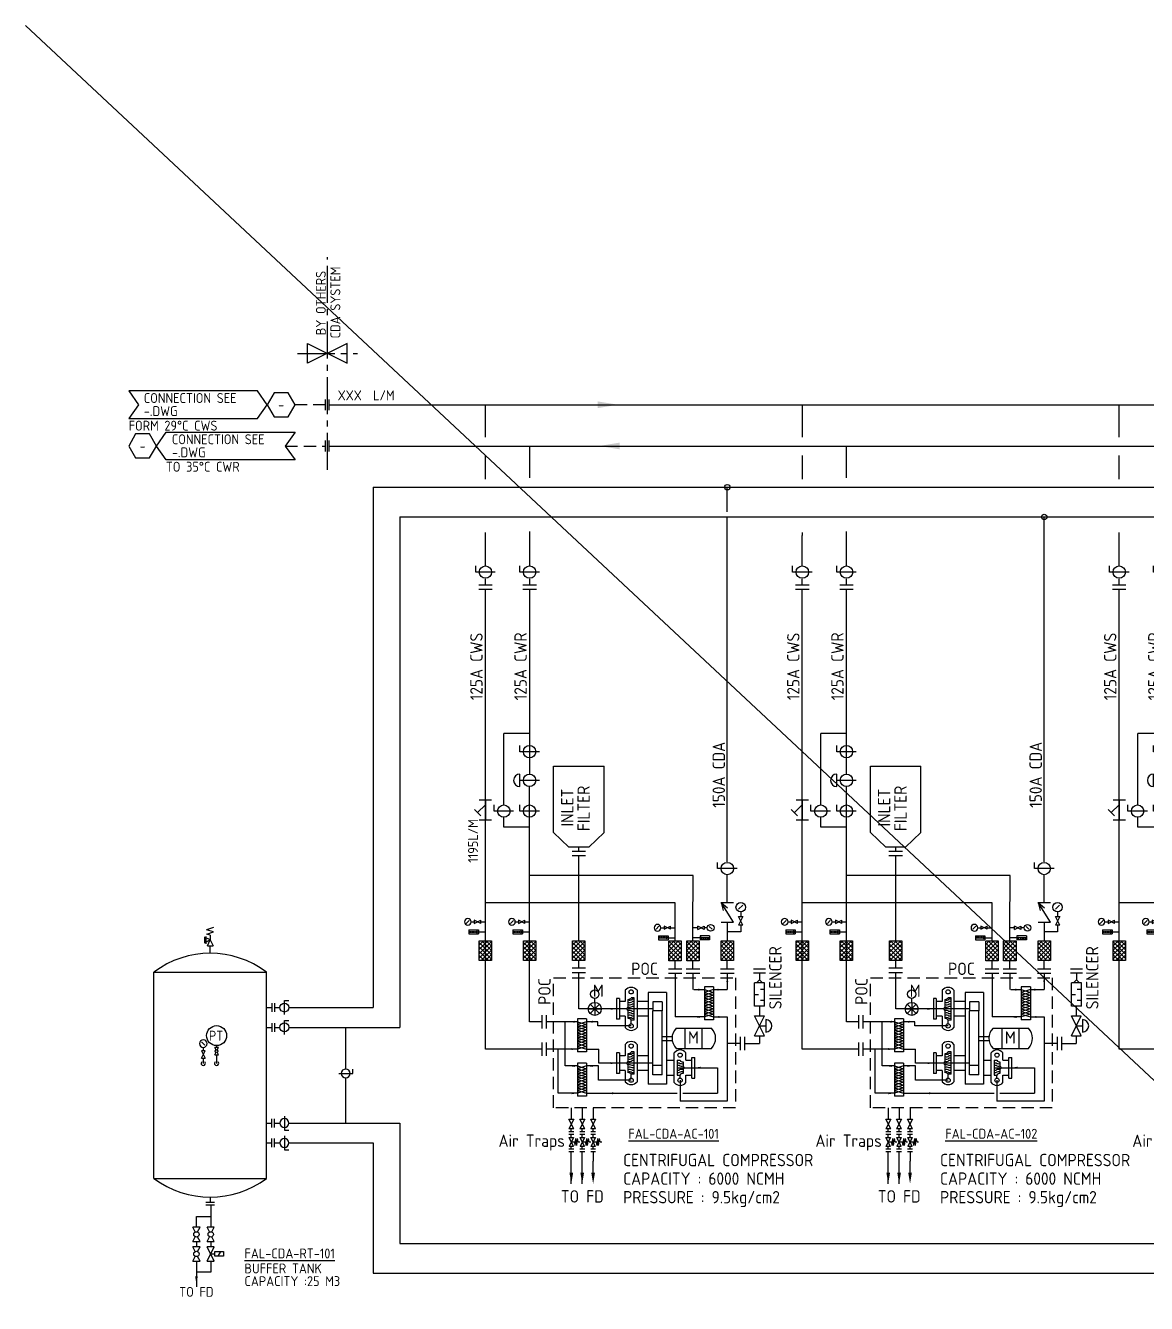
# Model space of a CAD drawing. Header units: millimetres. Extents: x -418 to 883, y -30 to 1351.
# Drawn here: x -42.4 to 184, y 337.2 to 595.3 of the extents above; entities that cross this region are included whole.
import ezdxf
from ezdxf.enums import TextEntityAlignment as Align

# ---------------------------------------------------------------- set-up
doc = ezdxf.new("R2010")
doc.units = ezdxf.units.MM
doc.header["$LTSCALE"] = 10
doc.linetypes.add('CENTER2', pattern=[1.125, 0.75, -0.125, 0.125, -0.125])
doc.linetypes.add('HIDDEN', pattern=[0.375, 0.25, -0.125])
for name, color, linetype in [('DETL-TXT', 4, 'Continuous'), ('g-ttlb', 4, 'Continuous'), ('M-CWTR-VAVE', 2, 'Continuous'), ('m-eqpm-txt', 4, 'Continuous'), ('M6-F01$0$M-CWTR-VAVE', 3, 'Continuous'), ('U-CDA-EQ', 22, 'Continuous'), ('U-CDA-EQ-P2', 9, 'Continuous'), ('U-CDA-EQ-TXT', 4, 'Continuous'), ('U-CDA-PIPE', 203, 'Continuous'), ('U-CDA-TXT', 3, 'Continuous'), ('U-CDA-TXT-01', 3, 'Continuous'), ('U-CDA-V', 2, 'Continuous'), ('U-CH-PIPE', 130, 'Continuous'), ('U-CH-TXT', 3, 'Continuous'), ('U-CH-V', 2, 'Continuous'), ('U-CW-PIPE', 30, 'Continuous'), ('U-CW-TXT', 3, 'Continuous'), ('U-CW-V', 3, 'Continuous'), ('U-PCW-PIPE', 220, 'Continuous'), ('U-PCW-TXT', 4, 'Continuous'), ('U-PCW-VALVE', 2, 'Continuous'), ('utility', 1, 'Continuous')]:
    doc.layers.add(name, color=color, linetype=linetype)
doc.styles.add('AA-TXT', font='isocp.shx', dxfattribs={"bigfont": 'chineset.shx'})

# ---------------------------------------------------------------- blocks, each defined once
blk = doc.blocks.new('A$C5D640173')
at = {"layer": 'U-CDA-V'}
for p, q in [((0, 0), (0, 2.72)), ((0.88, 0), (0.88, 2.72))]:
    blk.add_line(p, q, dxfattribs=at)
blk = doc.blocks.new('A$C05D23F1C')
at = {"layer": 'U-CW-V', "color": 2}
for p, q in [((1.25, 0), (1.25, 3.95)), ((1.25, 3.95), (2.5, 3.95))]:
    blk.add_line(p, q, dxfattribs=at)
blk.add_circle((1.25, 1.98), 1.25, dxfattribs=at)
blk = doc.blocks.new('A$C365B31E3')
at = {"layer": 'U-CH-V'}
h = blk.add_hatch(dxfattribs=at)
h.set_pattern_fill('ANSI37', color=2, scale=5, style=0)
h.set_pattern_definition([(45, (-252.0458, -353.4498), (-0.4419417, 0.4419417), []), (135, (-252.0458, -353.4498), (-0.4419417, -0.4419417), [])])
h.paths.add_polyline_path([(0, 2.5), (4, 2.5), (4, 0), (0, 0)])
at = {"layer": 'U-CH-V', "color": 2}
for p, q in [((0, 2.5), (4, 2.5)), ((0, 0), (0, 2.5)), ((4, 0), (0, 0)), ((4, 2.5), (4, 0))]:
    blk.add_line(p, q, dxfattribs=at)
blk = doc.blocks.new('A$C63832B58')
at = {"layer": 'U-CH-V'}
for p, q in [((-0.63, 2.56), (-0.63, -0.46)), ((-0.63, 2.56), (-0.63, -0.46)), ((-0.63, 2.56), (0.63, 2.56)), ((-0.63, 2.56), (0.63, 2.56)), ((-0.25, 2.15), (0.25, 2.15)), ((-0.25, 2.15), (0.25, 2.15)), ((-0.25, 1.65), (0.25, 1.65)), ((-0.25, 1.65), (0.25, 1.65)), ((-0.25, 1.14), (0.25, 1.14)), ((-0.25, 1.14), (0.25, 1.14)), ((-0.25, 0.64), (0.25, 0.64)), ((-0.25, 0.64), (0.25, 0.64)), ((0, 2.29), (0, 0.22)), ((0, 2.29), (0, 0.22)), ((0.63, 2.56), (0.63, -0.46)), ((0.63, 2.56), (0.63, -0.46)), ((-0.63, -0.46), (0.63, -0.46)), ((-0.63, -0.46), (0.63, -0.46)), ((0, -0.46), (0, -2.69)), ((0, -0.46), (0, -2.69))]:
    blk.add_line(p, q, dxfattribs=at)
blk.add_circle((0, 0), 0.223, dxfattribs=at)
blk.add_circle((0, 0), 0.223, dxfattribs=at)
blk = doc.blocks.new('A$C66643FB5')
at = {"layer": 'U-CW-V', "color": 2}
for p, q in [((0.6, 5.11), (1.52, 6.03)), ((1.06, 4.51), (1.06, 3.5)), ((1.56, 3.5), (0.56, 1.5)), ((1.56, 1.5), (0.56, 3.5)), ((0.56, 3.5), (1.56, 3.5)), ((1.56, 1.5), (0.56, 1.5)), ((1.06, 1.5), (1.06, 0))]:
    blk.add_line(p, q, dxfattribs=at)
blk.add_circle((1.06, 5.57), 1.06, dxfattribs=at)
blk = doc.blocks.new('A$Cd9908ede')
at = {"layer": 'U-CDA-EQ'}
h = blk.add_hatch(dxfattribs=at)
h.set_pattern_fill('ANSI37', color=2, scale=5, angle=-90, style=0)
h.set_pattern_definition([(315, (-350.45856, 305.08475), (0.4419417, 0.4419417), []), (45, (-350.45856, 305.08475), (-0.4419417, 0.4419417), [])])
h.paths.add_polyline_path([(5.5, 53.04), (5.5, 49.04), (2.99, 49.04), (2.99, 53.04)])
h = blk.add_hatch(dxfattribs=at)
h.set_pattern_fill('ANSI37', color=2, scale=5, angle=-90, style=0)
h.set_pattern_definition([(315, (-341.54004, 305.08475), (0.4419417, 0.4419417), []), (45, (-341.54004, 305.08475), (-0.4419417, 0.4419417), [])])
h.paths.add_polyline_path([(14.41, 53.04), (14.41, 49.04), (11.91, 49.04), (11.91, 53.04)])
h = blk.add_hatch(dxfattribs=at)
h.set_pattern_fill('ANSI37', color=2, scale=5, angle=-90, style=0)
h.set_pattern_definition([(315, (-331.60216, 305.08475), (0.4419417, 0.4419417), []), (45, (-331.60216, 305.08475), (-0.4419417, 0.4419417), [])])
h.paths.add_polyline_path([(24.35, 53.04), (24.35, 49.04), (21.85, 49.04), (21.85, 53.04)])
for p, q in [((18, 88.33), (28.2, 88.33)), ((18, 74.95), (18, 88.33)), ((28.2, 74.95), (28.2, 88.33)), ((18, 74.95), (21.1, 71.97)), ((28.2, 74.95), (25.1, 71.97)), ((25.1, 71.97), (21.1, 71.97)), ((23.1, 71.07), (23.1, 71.97)), ((58.4, 47.36), (60.83, 47.36)), ((58.4, 46.57), (60.83, 46.57)), ((59.61, 46.57), (59.61, 45.18)), ((60.62, 44.53), (58.6, 44.53)), ((58.6, 39.82), (58.6, 44.53)), ((59.01, 44.53), (59.61, 45.18)), ((60.22, 44.53), (59.61, 45.18)), ((60.62, 39.82), (60.62, 44.53)), ((26.33, 40.6), (26.33, 41.41)), ((30.71, 41.37), (30.71, 37.2)), ((31.3, 41.37), (30.71, 41.37)), ((31.3, 41.37), (31.3, 37.2)), ((32.49, 43.04), (32.49, 40.78)), ((34.28, 41.55), (33.68, 41.55)), ((34.28, 37.03), (34.28, 41.55)), ((34.86, 43.04), (34.86, 35.54)), ((37.11, 42.59), (37.11, 24.1)), ((40.84, 42.59), (37.11, 42.59)), ((40.84, 42.59), (40.84, 24.1)), ((46.34, 43.17), (48.46, 43.17)), ((48.46, 43.76), (48.46, 37.06)), ((50.32, 43.76), (48.46, 43.76)), ((48.46, 43.17), (50.32, 42.62)), ((50.32, 43.17), (48.46, 42.62)), ((50.32, 42.62), (48.46, 42.06)), ((48.46, 42.62), (50.32, 42.06)), ((48.46, 42.06), (50.32, 41.51)), ((50.32, 42.06), (48.46, 41.51)), ((50.32, 41.51), (48.46, 40.96)), ((48.46, 41.51), (50.32, 40.96)), ((50.32, 43.76), (50.32, 37.06)), ((50.32, 43.17), (53.1, 43.17)), ((58.6, 42.17), (59.4, 42.17)), ((59.78, 43.29), (60.62, 43.29)), ((32.83, 39.29), (24.02, 39.29)), ((25.01, 39.29), (27.64, 39.29)), ((25.4, 40.22), (27.26, 38.36)), ((25.4, 38.36), (27.26, 40.22)), ((26.33, 40.6), (26.33, 37.97)), ((32.49, 40.78), (31.3, 40.78)), ((33.08, 37.36), (33.08, 41.21)), ((34.28, 39.29), (33.08, 39.29)), ((34.28, 41.23), (33.85, 41.23)), ((34.28, 40.75), (33.85, 40.75)), ((34.28, 40.27), (33.85, 40.27)), ((34.28, 39.79), (33.85, 39.79)), ((34.28, 38.79), (33.85, 38.79)), ((38.04, 39.29), (34.28, 39.29)), ((37.11, 40.78), (34.86, 40.78)), ((39.91, 40.73), (38.04, 40.73)), ((38.04, 40.73), (38.04, 38.87)), ((38.04, 27.82), (38.04, 38.87)), ((39.91, 38.87), (38.04, 38.87)), ((39.91, 40.73), (39.91, 38.87)), ((39.91, 27.82), (39.91, 38.87)), ((48.46, 40.96), (50.32, 40.41)), ((50.32, 40.96), (48.46, 40.41)), ((50.32, 40.41), (48.46, 39.86)), ((48.46, 40.41), (50.32, 39.86)), ((48.46, 39.86), (50.32, 39.3)), ((50.32, 39.86), (48.46, 39.3)), ((50.32, 39.3), (48.46, 38.75)), ((48.46, 39.3), (50.32, 38.75)), ((48.46, 38.75), (50.32, 38.2)), ((50.32, 38.75), (48.46, 38.2)), ((60.62, 39.82), (58.6, 39.82)), ((59.78, 41.06), (60.62, 41.06)), ((20.34, 27.76), (20.34, 36.69)), ((22.83, 37.28), (22.83, 30.58)), ((24.69, 37.28), (22.83, 37.28)), ((24.69, 36.69), (22.83, 36.14)), ((22.83, 36.69), (24.69, 36.14)), ((24.69, 37.28), (24.69, 30.58)), ((26.94, 36.69), (24.69, 36.69)), ((26.94, 35.84), (26.94, 36.69)), ((31.3, 37.2), (30.71, 37.2)), ((32.49, 37.8), (31.3, 37.8)), ((32.49, 37.8), (32.49, 35.54)), ((33.68, 36.27), (33.68, 37.03)), ((34.28, 37.03), (33.68, 37.03)), ((34.28, 38.31), (33.85, 38.31)), ((34.28, 37.83), (33.85, 37.83)), ((34.28, 37.35), (33.85, 37.35)), ((37.11, 37.8), (34.86, 37.8)), ((48.46, 37.65), (42.56, 37.65)), ((48.46, 37.65), (46.34, 37.65)), ((50.32, 38.2), (48.46, 37.65)), ((48.46, 38.2), (50.32, 37.65)), ((50.32, 37.06), (48.46, 37.06)), ((50.32, 37.65), (53.1, 37.65)), ((53.1, 37.65), (53.1, 20.63)), ((60.59, 33.86), (58.59, 37.86)), ((58.59, 33.86), (60.59, 37.86)), ((58.59, 37.86), (60.59, 37.86)), ((60.59, 37.86), (60.59, 37.86)), ((60.85, 37.11), (60.85, 34.6)), ((22.83, 36.14), (24.69, 35.59)), ((24.69, 36.14), (22.83, 35.59)), ((24.69, 35.59), (22.83, 35.03)), ((22.83, 35.59), (24.69, 35.03)), ((22.83, 35.03), (24.69, 34.48)), ((24.69, 35.03), (22.83, 34.48)), ((24.69, 34.48), (22.83, 33.93)), ((22.83, 34.48), (24.69, 33.93)), ((22.83, 33.93), (24.69, 33.38)), ((24.69, 33.93), (22.83, 33.38)), ((33.68, 35.84), (26.94, 35.84)), ((39.91, 33.72), (41.97, 33.72)), ((42.79, 35.39), (49.9, 35.39)), ((44.52, 35.39), (44.52, 31.31)), ((47.98, 35.39), (47.98, 31.31)), ((58.59, 33.86), (60.59, 33.86)), ((59.59, 35.86), (60.85, 35.86)), ((18.93, 22.24), (18.93, 31.17)), ((24.69, 33.38), (22.83, 32.83)), ((22.83, 33.38), (24.69, 32.83)), ((22.83, 32.83), (24.69, 32.27)), ((24.69, 32.83), (22.83, 32.27)), ((24.69, 32.27), (22.83, 31.72)), ((22.83, 32.27), (24.69, 31.72)), ((22.83, 31.72), (24.69, 31.17)), ((24.69, 31.72), (22.83, 31.17)), ((24.69, 31.17), (27.12, 31.17)), ((27.12, 28.33), (27.12, 31.17)), ((32.49, 32.08), (32.49, 29.82)), ((34.86, 32.08), (34.86, 24.58)), ((39.91, 32.91), (41.97, 32.91)), ((42.79, 31.31), (49.9, 31.31)), ((24.69, 30.58), (22.83, 30.58)), ((30.71, 30.42), (30.71, 26.25)), ((31.3, 30.42), (30.71, 30.42)), ((31.3, 30.42), (31.3, 26.25)), ((32.49, 29.82), (31.3, 29.82)), ((33.08, 26.4), (33.08, 30.26)), ((34.28, 30.59), (33.68, 30.59)), ((34.28, 30.27), (33.85, 30.27)), ((34.28, 29.79), (33.85, 29.79)), ((34.28, 29.31), (33.85, 29.31)), ((34.28, 28.83), (33.85, 28.83)), ((34.28, 26.07), (34.28, 30.59)), ((37.11, 29.82), (34.86, 29.82)), ((40.84, 28.9), (42.37, 28.9)), ((42.37, 24.43), (42.37, 30.39)), ((42.96, 28.9), (42.96, 25.92)), ((42.96, 28.9), (43.56, 28.9)), ((44.15, 28.56), (44.15, 26.25)), ((44.74, 28.9), (44.74, 30.39)), ((44.74, 28.9), (45.93, 28.9)), ((45.93, 25.32), (45.93, 29.49)), ((45.93, 29.49), (46.53, 29.49)), ((46.53, 25.32), (46.53, 29.49)), ((22.83, 27.76), (20.34, 27.76)), ((22.83, 28.35), (22.83, 21.65)), ((24.69, 28.35), (22.83, 28.35)), ((22.83, 27.76), (24.69, 27.21)), ((24.69, 27.76), (22.83, 27.21)), ((24.69, 27.21), (22.83, 26.65)), ((22.83, 27.21), (24.69, 26.65)), ((22.83, 26.65), (24.69, 26.1)), ((24.69, 26.65), (22.83, 26.1)), ((24.69, 26.1), (22.83, 25.55)), ((22.83, 26.1), (24.69, 25.55)), ((24.69, 28.35), (24.69, 21.65)), ((27.09, 27.76), (24.69, 27.76)), ((27.09, 24.87), (27.09, 27.76)), ((32.79, 28.33), (27.12, 28.33)), ((31.3, 26.25), (30.71, 26.25)), ((32.49, 26.84), (31.3, 26.84)), ((32.49, 26.84), (32.49, 24.58)), ((34.28, 28.33), (33.08, 28.33)), ((33.68, 25.31), (33.68, 26.07)), ((34.28, 26.07), (33.68, 26.07)), ((34.28, 27.83), (33.85, 27.83)), ((34.28, 27.35), (33.85, 27.35)), ((34.28, 26.87), (33.85, 26.87)), ((34.28, 26.39), (33.85, 26.39)), ((38.04, 28.33), (34.28, 28.33)), ((37.11, 26.84), (34.86, 26.84)), ((39.91, 27.82), (38.04, 27.82)), ((38.04, 25.96), (38.04, 27.82)), ((39.91, 25.96), (38.04, 25.96)), ((39.91, 25.96), (39.91, 27.82)), ((40.84, 25.92), (42.37, 25.92)), ((42.96, 28.39), (43.38, 28.39)), ((42.96, 27.9), (43.38, 27.9)), ((42.96, 27.41), (44.15, 27.41)), ((42.96, 26.91), (43.38, 26.91)), ((42.96, 26.43), (43.38, 26.43)), ((42.96, 25.92), (43.56, 25.92)), ((43.56, 25.3), (43.56, 25.92)), ((44.41, 27.41), (51.13, 27.41)), ((44.74, 24.43), (44.74, 25.92)), ((44.74, 25.92), (45.93, 25.92)), ((51.13, 27.41), (51.13, 22.24)), ((22.83, 25.55), (24.69, 25)), ((24.69, 25.55), (22.83, 25)), ((24.69, 25), (22.83, 24.45)), ((22.83, 25), (24.69, 24.45)), ((22.83, 24.45), (24.69, 23.89)), ((24.69, 24.45), (22.83, 23.89)), ((24.69, 23.89), (22.83, 23.34)), ((22.83, 23.89), (24.69, 23.34)), ((22.83, 23.34), (24.69, 22.79)), ((24.69, 23.34), (22.83, 22.79)), ((33.68, 24.87), (27.09, 24.87)), ((40.84, 24.1), (37.11, 24.1)), ((43.56, 24.87), (43.56, 20.63)), ((45.93, 25.32), (46.53, 25.32)), ((22.83, 22.24), (18.93, 22.24)), ((24.69, 22.79), (22.83, 22.24)), ((22.83, 22.79), (24.69, 22.24)), ((24.69, 21.65), (22.83, 21.65)), ((24.69, 22.24), (42.98, 22.24)), ((44.13, 22.24), (51.13, 22.24)), ((53.1, 20.63), (43.56, 20.63))]:
    blk.add_line(p, q, dxfattribs=at)
at = {"layer": 'U-CDA-EQ', "color": 2}
for p, q in [((24.46, 71.07), (21.74, 71.07)), ((24.46, 70.18), (21.74, 70.18)), ((2.99, 49.04), (2.99, 53.04)), ((2.99, 53.04), (5.5, 53.04)), ((5.5, 53.04), (5.5, 49.04)), ((11.91, 49.04), (11.91, 53.04)), ((11.91, 53.04), (14.41, 53.04)), ((14.41, 53.04), (14.41, 49.04)), ((21.85, 49.04), (21.85, 53.04)), ((21.85, 53.04), (24.35, 53.04)), ((24.35, 53.04), (24.35, 49.04)), ((5.5, 49.04), (2.99, 49.04)), ((14.41, 49.04), (11.91, 49.04)), ((24.46, 47.48), (21.74, 47.48)), ((24.46, 46.6), (21.74, 46.6)), ((24.35, 49.04), (21.85, 49.04))]:
    blk.add_line(p, q, dxfattribs=at)
at = {"layer": 'U-CDA-EQ', "color": 22}
for p, q in [((23.1, 39.29), (23.1, 46.6)), ((25.01, 39.29), (23.1, 39.29))]:
    blk.add_line(p, q, dxfattribs=at)
at = {"layer": 'U-CDA-EQ', "color": 9}
blk.add_line((23.1, 39.29), (23.1, 44.4), dxfattribs=at)
at = {"layer": 'U-CDA-EQ', "color": 22, "linetype": 'HIDDEN'}
blk.add_lwpolyline([(17.99, 19.33), (17.99, 45.56), (54.74, 45.56), (54.74, 19.33)], close=True, dxfattribs=at)
at = {"layer": 'U-CDA-EQ'}
for points in [[(53.1, 45.88, 0, 0.394, 0), (53.1, 44.7, 0, 0, 0)], [(48.46, 43.17, 0, 0.394, 0), (47.28, 43.17, 0, 0, 0)], [(52.32, 43.17, 0, 0.394, 0), (51.14, 43.17, 0, 0, 0)], [(30.71, 39.29, 0, 0.394, 0), (29.52, 39.29, 0, 0, 0)], [(24.69, 36.69, 0, 0.394, 0), (25.87, 36.69, 0, 0, 0)], [(46.34, 37.65, 0, 0.394, 0), (47.52, 37.65, 0, 0, 0)], [(50.32, 37.65, 0, 0.394, 0), (51.5, 37.65, 0, 0, 0)], [(22.83, 31.17, 0, 0.394, 0), (21.64, 31.17, 0, 0, 0)], [(30.75, 28.33, 0, 0.394, 0), (29.57, 28.33, 0, 0, 0)], [(24.69, 27.76, 0, 0.394, 0), (25.87, 27.76, 0, 0, 0)], [(46.53, 27.41, 0, 0.394, 0), (47.71, 27.41, 0, 0, 0)], [(22.83, 22.24, 0, 0.394, 0), (21.64, 22.24, 0, 0, 0)], [(31.02, 22.24, 0, 0.394, 0), (29.84, 22.24, 0, 0, 0)]]:
    blk.add_lwpolyline(points, format="xyseb", dxfattribs=at)
at = {"layer": 'U-CDA-EQ', "color": 9}
for points in [[(21.09, 36.69, 0, 0.394, 0), (22.27, 36.69, 0, 0, 0)], [(21.09, 27.76, 0, 0.394, 0), (22.27, 27.76, 0, 0, 0)]]:
    blk.add_lwpolyline(points, format="xyseb", dxfattribs=at)
at = {"layer": 'U-CDA-EQ'}
for centre, radius in [((26.33, 42.26), 0.845), ((33.68, 42.73), 0.429), ((26.33, 39.29), 1.31), ((33.68, 35.84), 0.429), ((33.68, 31.78), 0.429), ((43.56, 29.94), 0.429), ((33.68, 24.88), 0.429), ((43.56, 24.87), 0.429)]:
    blk.add_circle(centre, radius, dxfattribs=at)
for centre, radius, start, end in [((33.68, 42.17), 1.47, 36.1978, 143.8022), ((33.15, 41.8), 0.589, 263.7967, 334.7013), ((33.08, 39.29), 0.253, 90, 270), ((33.36, 41.86), 0.807, 250.2833, 308.0313), ((33.36, 41.38), 0.807, 250.2833, 308.0313), ((33.36, 40.9), 0.807, 250.2833, 308.0313), ((33.36, 40.42), 0.807, 250.2833, 308.0313), ((33.36, 38.15), 0.807, 51.9687, 109.7167), ((33.36, 37.67), 0.807, 51.9687, 109.7167), ((33.36, 37.19), 0.807, 51.9687, 109.7167), ((33.36, 36.71), 0.807, 51.9687, 109.7167), ((33.15, 36.77), 0.589, 25.2987, 96.2033), ((60.85, 35.86), 1.26, 270, 90), ((33.68, 36.4), 1.47, 216.1978, 323.8022), ((44.82, 33.35), 2.88, 135, 225), ((47.86, 33.35), 2.88, 315, 45), ((33.68, 31.22), 1.47, 36.1978, 143.8022), ((43.56, 29.52), 1.47, 36.1978, 143.8022), ((33.08, 28.33), 0.253, 90, 270), ((33.15, 30.84), 0.589, 263.7967, 334.7013), ((33.36, 30.91), 0.807, 250.2833, 308.0313), ((33.36, 30.43), 0.807, 250.2833, 308.0313), ((33.36, 29.95), 0.807, 250.2833, 308.0313), ((33.36, 29.47), 0.807, 250.2833, 308.0313), ((44.09, 29.15), 0.589, 205.2987, 276.2033), ((33.36, 27.2), 0.807, 51.9687, 109.7167), ((33.36, 26.72), 0.807, 51.9687, 109.7167), ((33.36, 26.24), 0.807, 51.9687, 109.7167), ((33.36, 25.75), 0.807, 51.9687, 109.7167), ((33.15, 25.82), 0.589, 25.2987, 96.2033), ((43.88, 29.02), 0.807, 231.9687, 289.7167), ((43.88, 28.54), 0.807, 231.9687, 289.7167), ((43.88, 26.27), 0.807, 70.2833, 128.0313), ((43.88, 25.79), 0.807, 70.2833, 128.0313), ((44.09, 25.67), 0.589, 83.7967, 154.7013), ((44.15, 27.41), 0.253, 270, 90), ((33.68, 25.45), 1.47, 216.1978, 323.8022), ((43.56, 25.29), 1.47, 216.1978, 323.8022)]:
    blk.add_arc(centre, radius, start, end, dxfattribs=at)
at = {"layer": 'U-CDA-EQ-P2'}
for p, q in [((42.56, 46.46), (42.56, 37.65)), ((46.16, 46.46), (46.16, 43.17)), ((53.1, 46.46), (53.1, 43.17)), ((22.83, 36.69), (16.49, 36.69)), ((22.83, 31.17), (16.49, 31.17)), ((55.78, 32.28), (53.1, 32.28))]:
    blk.add_line(p, q, dxfattribs=at)
at = {"layer": 'U-CDA-PIPE'}
for p, q in [((53.1, 68.98), (53.1, 138.66)), ((23.1, 53.04), (23.1, 70.18)), ((53.1, 60.8), (53.1, 66.29)), ((53.1, 56.8), (53.1, 53.05)), ((53.1, 47.34), (53.1, 49.05)), ((23.1, 47.48), (23.1, 49.04)), ((59.59, 39.82), (59.59, 37.86)), ((59.59, 33.86), (59.59, 32.32)), ((56.66, 32.32), (59.59, 32.32))]:
    blk.add_line(p, q, dxfattribs=at)
at = {"layer": 'U-CDA-V'}
for p, q in [((4.23, 80.53), (2.64, 78.94)), ((5.48, 81.44), (3.01, 81.44)), ((4.23, 81.44), (4.23, 77.44)), ((2.01, 79.57), (3.28, 78.31)), ((2.01, 79.57), (3.28, 78.31)), ((5.48, 77.44), (3.01, 77.44)), ((51.85, 60.8), (53.13, 59.68)), ((51.85, 60.8), (52.29, 59.15)), ((51.85, 60.8), (54.35, 60.8)), ((54.35, 56.8), (51.85, 60.8)), ((55.39, 59.4), (56.21, 60.22)), ((51.85, 56.8), (54.35, 56.8)), ((56.24, 57.96), (55.35, 56.17)), ((56.24, 56.17), (55.35, 57.96)), ((55.35, 57.96), (56.24, 57.96)), ((55.8, 58.86), (55.8, 57.96)), ((55.8, 54.82), (53.1, 54.82)), ((56.24, 56.17), (55.35, 56.17)), ((55.8, 56.17), (55.8, 54.82))]:
    blk.add_line(p, q, dxfattribs=at)
blk.add_circle((55.8, 59.81), 0.952, dxfattribs=at)
at = {"layer": 'U-CH-PIPE'}
for p, q in [((4.24, 128.78), (4.24, 134.91)), ((13.18, 128.78), (13.18, 135.2)), ((4.24, 124.98), (4.24, 126.18)), ((4.24, 31.17), (4.24, 124.1)), ((13.18, 124.98), (13.18, 126.18)), ((13.18, 86.7), (13.18, 124.1)), ((7.97, 80.49), (7.97, 94.93)), ((13.16, 94.93), (7.97, 94.93)), ((13.16, 36.69), (13.16, 84.2)), ((7.97, 75.98), (7.97, 77.99)), ((13.16, 75.98), (7.97, 75.98)), ((46.22, 66.24), (13.16, 66.24)), ((46.16, 55.63), (46.22, 66.24)), ((42.56, 60.72), (4.24, 60.72)), ((42.56, 53), (42.56, 60.72)), ((46.16, 53), (46.16, 55.63)), ((15.61, 36.69), (13.16, 36.69)), ((15.61, 31.17), (4.24, 31.17))]:
    blk.add_line(p, q, dxfattribs=at)
at = {"layer": 'U-CH-PIPE', "linetype": 'HIDDEN'}
for p, q in [((42.56, 47.29), (42.56, 49)), ((46.16, 47.29), (46.16, 49))]:
    blk.add_line(p, q, dxfattribs=at)
at = {"layer": 'U-CH-V'}
for p, q in [((22.09, 17.03), (21.09, 15.03)), ((22.09, 15.03), (21.09, 17.03)), ((21.09, 17.03), (22.09, 17.03)), ((23.29, 17.03), (24.29, 17.03)), ((24.29, 15.03), (23.29, 17.03)), ((24.29, 17.03), (23.29, 15.03)), ((26.5, 17.03), (25.5, 15.03)), ((26.5, 15.03), (25.5, 17.03)), ((25.5, 17.03), (26.5, 17.03)), ((22.09, 15.03), (21.09, 15.03)), ((21.09, 14.51), (22.09, 14.51)), ((22.09, 13.89), (21.09, 13.89)), ((22.04, 11.52), (21.14, 13.31)), ((22.04, 13.31), (21.14, 11.52)), ((21.14, 13.31), (22.04, 13.31)), ((22.37, 11.7), (22.53, 13.12)), ((22.69, 11.7), (22.53, 13.12)), ((22.69, 11.7), (22.84, 13.12)), ((23, 12.41), (22.84, 13.12)), ((24.29, 15.03), (23.29, 15.03)), ((23.29, 14.51), (24.29, 14.51)), ((24.29, 13.89), (23.29, 13.89)), ((23.35, 13.31), (24.24, 13.31)), ((24.24, 13.31), (23.35, 11.52)), ((24.24, 11.52), (23.35, 13.31)), ((24.58, 11.7), (24.74, 13.12)), ((24.89, 11.7), (24.74, 13.12)), ((24.89, 11.7), (25.05, 13.12)), ((25.21, 12.41), (25.05, 13.12)), ((26.5, 15.03), (25.5, 15.03)), ((25.5, 14.51), (26.5, 14.51)), ((26.5, 13.89), (25.5, 13.89)), ((26.45, 11.52), (25.55, 13.31)), ((26.45, 13.31), (25.55, 11.52)), ((25.55, 13.31), (26.45, 13.31)), ((26.78, 11.7), (26.94, 13.12)), ((27.1, 11.7), (26.94, 13.12)), ((27.1, 11.7), (27.26, 13.12)), ((27.41, 12.41), (27.26, 13.12)), ((21.09, 11.02), (22.09, 11.02)), ((22.09, 10.4), (21.09, 10.4)), ((22.04, 11.52), (21.14, 11.52)), ((21.59, 12.41), (22.29, 12.41)), ((22.37, 11.7), (22.29, 12.41)), ((23, 12.41), (23.32, 12.41)), ((23.29, 11.02), (24.29, 11.02)), ((24.29, 10.4), (23.29, 10.4)), ((24.24, 11.52), (23.35, 11.52)), ((23.79, 12.41), (24.5, 12.41)), ((24.58, 11.7), (24.5, 12.41)), ((25.21, 12.41), (25.52, 12.41)), ((25.5, 11.02), (26.5, 11.02)), ((26.5, 10.4), (25.5, 10.4)), ((26.45, 11.52), (25.55, 11.52)), ((26, 12.41), (26.71, 12.41)), ((26.78, 11.7), (26.71, 12.41)), ((27.41, 12.41), (27.73, 12.41))]:
    blk.add_line(p, q, dxfattribs=at)
for points in [[(21.59, 3.97, 0, 0.737, 0), (21.59, 6.18, 0, 0, 0)], [(23.79, 3.97, 0, 0.737, 0), (23.79, 6.18, 0, 0, 0)], [(26, 3.97, 0, 0.737, 0), (26, 6.18, 0, 0, 0)]]:
    blk.add_lwpolyline(points, format="xyseb", dxfattribs=at)
at = {"layer": 'U-CW-PIPE', "color": 22}
for p, q in [((21.59, 19.33), (21.59, 17.03)), ((23.79, 19.33), (23.79, 17.03)), ((26, 19.33), (26, 17.03))]:
    blk.add_line(p, q, dxfattribs=at)
at = {"layer": 'U-CW-PIPE'}
for p, q in [((21.59, 14.51), (21.59, 15.03)), ((21.59, 13.31), (21.59, 13.89)), ((23.79, 14.51), (23.79, 15.03)), ((23.79, 13.31), (23.79, 13.89)), ((26, 14.51), (26, 15.03)), ((26, 13.31), (26, 13.89)), ((21.59, 11.02), (21.59, 11.52)), ((21.59, 8.53), (21.59, 10.4)), ((23.79, 11.02), (23.79, 11.52)), ((23.79, 3.97), (23.79, 10.4)), ((26, 11.02), (26, 11.52)), ((26, 10.4), (26, 8.53)), ((21.59, 3.97), (21.59, 8.53)), ((26, 6.18), (26, 8.53))]:
    blk.add_line(p, q, dxfattribs=at)
at = {"layer": 'U-CW-V', "color": 2}
for p, q in [((11.19, 84.2), (11.19, 86.71)), ((15.14, 85.45), (11.19, 85.45))]:
    blk.add_line(p, q, dxfattribs=at)
blk.add_circle((13.16, 85.45), 1.25, dxfattribs=at)
blk.add_arc((11.19, 85.45), 1.25, 90, 270, dxfattribs=at)
at = {"layer": 'U-CDA-TXT', "rotation": 90}
for p in [(43.91, 46.46), (47.52, 46.46), (54.46, 46.46)]:
    blk.add_blockref('A$C5D640173', p, dxfattribs=at)
at = {"layer": 'U-CDA-V'}
for name, p, rotation in [('A$C05D23F1C', (6.22, 126.28), 90), ('A$C05D23F1C', (15.15, 126.28), 90), ('A$C5D640173', (2.88, 124.98), 270), ('A$C5D640173', (11.82, 124.98), 270), ('A$C05D23F1C', (55.08, 66.39), 90), ('A$C365B31E3', (51.85, 53.05), 270), ('A$C5D640173', (16.49, 38.05), 180), ('A$C5D640173', (16.49, 32.53), 180)]:
    blk.add_blockref(name, p, dxfattribs=dict(at, rotation=rotation))
at = {"layer": 'U-CDA-V', "linetype": 'HIDDEN'}
for name, p, rotation in [('A$C05D23F1C', (15.14, 89.99), 90), ('A$C05D23F1C', (9.94, 77.99), 90), ('A$C05D23F1C', (15.14, 77.99), 90), ('A$C365B31E3', (41.3, 53), 270), ('A$C365B31E3', (44.91, 53), 270)]:
    blk.add_blockref(name, p, dxfattribs=dict(at, rotation=rotation))
at = {"layer": 'U-CDA-V', "zscale": 0.6399999999999864}
for name, p, xscale, yscale, rotation in [('A$C66643FB5', (4.24, 57.54), -0.6399999999999879, 0.6399999999999879, 90), ('A$C66643FB5', (13.16, 57.54), -0.6399999999999879, 0.6399999999999879, 90), ('A$C63832B58', (2.52, 54.83), -0.6399999999999879, 0.6399999999999879, 90), ('A$C63832B58', (11.44, 54.83), -0.6399999999999879, 0.6399999999999879, 90), ('A$C66643FB5', (42.56, 56.36), -0.6399999999999879, 0.6399999999999879, 90), ('A$C66643FB5', (46.17, 56.34), 0.6399999999999864, 0.6399999999999864, 270), ('A$C63832B58', (40.84, 53.65), -0.6399999999999879, 0.6399999999999879, 90), ('A$C63832B58', (47.89, 53.63), 0.6399999999999864, 0.6399999999999864, 270)]:
    blk.add_blockref(name, p, dxfattribs=dict(at, xscale=xscale, yscale=yscale, rotation=rotation))
at = {"layer": 'U-CDA-V', "xscale": -1}
blk.add_blockref('A$C5D640173', (56.66, 30.92), dxfattribs=at)
at = {"layer": 'U-CDA-EQ', "style": 'AA-TXT'}
for s, p in [('INLET', (22.02, 76.12)), ('FILTER', (25.33, 75.19))]:
    blk.add_text(s, height=2.5, rotation=90, dxfattribs=at).set_placement(p)
for p in [(25.95, 41.71), (45.16, 32.26)]:
    blk.add_text('M', height=2.5, dxfattribs=at).set_placement(p)
at = {"layer": 'U-CDA-EQ-TXT', "color": 3, "style": 'AA-TXT'}
for s, p in [('CENTRIFUGAL COMPRESSOR', (32.06, 7.5)), ('CAPACITY : 6000 NCMH', (32.06, 3.75)), ('PRESSURE : 9.5kg/cm2', (32.06, 0))]:
    blk.add_text(s, height=2.5, dxfattribs=at).set_placement(p)
at = {"layer": 'U-CDA-TXT', "style": 'AA-TXT'}
blk.add_text('POC', height=2.5, dxfattribs=at).set_placement((33.69, 46.13))
blk.add_text('POC', height=2.5, rotation=90, dxfattribs=at).set_placement((17.42, 40.1))
at = {"layer": 'U-CDA-TXT-01', "style": 'AA-TXT'}
for s, p in [('125A CWS', (3.67, 101.64)), ('125A CWR', (12.58, 101.62))]:
    blk.add_text(s, height=2.5, rotation=90, dxfattribs=at).set_placement(p)
blk.add_text('150A CDA', height=2.5, rotation=90, dxfattribs=at).set_placement((51.38, 86.57), align=Align.MIDDLE_CENTER)
for s, p in [('Air Traps', (6.89, 11.41)), ('TO FD', (19.47, 0.16))]:
    blk.add_text(s, height=2.5, dxfattribs=at).set_placement(p)
at = {"layer": 'U-CW-TXT', "style": 'AA-TXT'}
blk.add_text('SILENCER', height=2.5, rotation=90, dxfattribs=at).set_placement((64.06, 39.2))

msp = doc.modelspace()

# ---------------------------------------------------------------- linework, layer by layer
at = {"layer": 'DETL-TXT'}
for points in [[(6.42, 518.72), (4.42, 521.52), (-21.58, 521.52), (-19.58, 518.72), (-21.58, 515.92), (4.42, 515.92), (6.42, 518.72)], [(-15.98, 510.38), (-13.98, 513.18), (12.02, 513.18), (10.02, 510.38), (12.02, 507.58), (-13.98, 507.58), (-15.98, 510.38)]]:
    msp.add_lwpolyline(points, dxfattribs=at)
for points in [[(6.42, 518.72), (7.82, 516.29), (10.62, 516.29), (12.02, 518.72), (10.62, 521.14), (7.82, 521.14)], [(-21.58, 510.38), (-20.18, 507.96), (-17.38, 507.96), (-15.98, 510.38), (-17.38, 512.81), (-20.18, 512.81)]]:
    msp.add_lwpolyline(points, close=True, dxfattribs=at)
at = {"layer": 'g-ttlb', "linetype": 'CENTER2'}
for p, q in [((18.55, 505.55), (18.55, 548.52)), ((12.54, 529.09), (24.65, 529.09))]:
    msp.add_line(p, q, dxfattribs=at)
at = {"layer": 'g-ttlb'}
msp.add_lwpolyline([(22.55, 531.09), (14.55, 527.09), (14.55, 531.09), (22.55, 527.09)], close=True, dxfattribs=at)
at = {"layer": 'M-CWTR-VAVE'}
for p, q in [((-4.46, 413.11), (-5.85, 412.67)), ((-6.27, 411.18), (-6.27, 410.01)), ((-5.11, 410.6), (-6.27, 411.18)), ((-6.27, 410.01), (-5.11, 410.6)), ((-5.98, 411.32), (-5.98, 409.82)), ((-4.46, 412.22), (-5.85, 412.67)), ((-5.76, 411.77), (-4.46, 412.22)), ((-5.11, 411.58), (-5.76, 411.77)), ((-5.69, 409.43), (-5.11, 410.6)), ((-5.11, 411.58), (-5.11, 410.6)), ((-5.11, 410.6), (-4.53, 409.43)), ((-5.69, 409.43), (-4.53, 409.43))]:
    msp.add_line(p, q, dxfattribs=at)
at = {"layer": 'M6-F01$0$M-CWTR-VAVE'}
msp.add_line((-5.11, 407.9), (-5.11, 409.43), dxfattribs=at)
at = {"layer": 'U-CDA-EQ'}
for p, q in [((-16.48, 404.11), (6.25, 404.11)), ((-16.48, 362.44), (-16.48, 404.11)), ((6.25, 362.44), (6.25, 404.11)), ((6.25, 396.95), (7.33, 396.95)), ((6.25, 392.95), (7.33, 392.95)), ((6.25, 373.61), (7.33, 373.61)), ((6.25, 369.61), (7.33, 369.61)), ((-16.48, 362.44), (6.25, 362.44)), ((-5.11, 358.65), (-5.11, 357.57)), ((-5.01, 357), (-5.01, 352.57)), ((-7.89, 349.69), (-7.89, 348.61)), ((-5.01, 349.69), (-5.01, 348.61)), ((-7.89, 345.73), (-7.89, 340.55)), ((-5.01, 343.49), (-7.89, 343.49)), ((-5.01, 345.73), (-5.01, 343.49))]:
    msp.add_line(p, q, dxfattribs=at)
msp.add_lwpolyline([(-7.89, 352.57), (-7.89, 354.73), (-5.01, 354.73)], dxfattribs=at)
msp.add_lwpolyline([(-7.89, 341.06, 0, 0.531, 0), (-7.89, 342.65, 0, 0, 0)], format="xyseb", dxfattribs=at)
for centre, start, end in [((-5.11, 388.96), 53.1301, 126.8699), ((-5.11, 377.59), 233.1301, 306.8699)]:
    msp.add_arc(centre, 18.94, start, end, dxfattribs=at)
at = {"layer": 'U-CDA-EQ-P2'}
msp.add_line((-42.41, 595.31), (626.09, -29.73), dxfattribs=at)
at = {"layer": 'U-CDA-PIPE'}
for p, q in [((27.81, 502.05), (443.94, 502.05)), ((27.81, 502.05), (27.81, 396.95)), ((99.34, 497.1), (99.34, 502.05)), ((33.19, 496.05), (443.94, 496.05)), ((33.19, 496.05), (33.19, 392.95)), ((7.9, 396.95), (8.98, 396.95)), ((10.78, 396.95), (27.81, 396.95)), ((7.9, 392.95), (8.98, 392.95)), ((10.78, 392.95), (33.19, 392.95)), ((22.26, 384.53), (22.26, 392.98)), ((22.26, 373.61), (22.26, 382.73)), ((7.9, 373.61), (8.98, 373.61)), ((10.78, 373.61), (33.19, 373.61)), ((33.19, 373.61), (33.19, 349.26)), ((7.9, 369.61), (8.98, 369.61)), ((10.78, 369.61), (27.81, 369.61)), ((27.81, 369.61), (27.81, 343.26)), ((33.19, 349.26), (485.99, 349.26)), ((27.81, 343.26), (480.61, 343.26))]:
    msp.add_line(p, q, dxfattribs=at)
for centre in [(99.34, 502.05), (163.35, 496.05)]:
    msp.add_circle(centre, 0.548, dxfattribs=at)
at = {"layer": 'U-CDA-TXT', "color": 1, "linetype": 'HIDDEN'}
msp.add_line((10.03, 510.38), (18.2, 510.38), dxfattribs=at)
at = {"layer": 'U-CDA-V'}
for p, q in [((7.33, 397.82), (7.33, 396.07)), ((7.9, 397.82), (7.9, 396.07)), ((7.33, 393.82), (7.33, 392.07)), ((7.9, 393.82), (7.9, 392.07)), ((-3.46, 388.86), (-4.18, 388.86)), ((-3.94, 388.38), (-4.18, 388.86)), ((-4.18, 387.42), (-3.94, 387.9)), ((-4.18, 387.42), (-3.46, 387.42)), ((-3.7, 388.38), (-3.46, 388.86)), ((-3.46, 387.42), (-3.7, 387.9)), ((7.33, 372.73), (7.33, 374.48)), ((7.9, 372.73), (7.9, 374.48)), ((7.33, 368.73), (7.33, 370.48)), ((7.9, 368.73), (7.9, 370.48)), ((-4.24, 357.57), (-5.99, 357.57)), ((-4.24, 357), (-5.99, 357)), ((-8.13, 351.62), (-8.61, 352.57)), ((-7.17, 352.57), (-8.61, 352.57)), ((-7.65, 351.62), (-7.17, 352.57)), ((-4.29, 352.57), (-5.73, 352.57)), ((-5.25, 351.62), (-5.73, 352.57)), ((-4.77, 351.62), (-4.29, 352.57)), ((-8.61, 349.69), (-8.13, 350.65)), ((-8.61, 349.69), (-7.17, 349.69)), ((-7.17, 348.61), (-8.61, 348.61)), ((-8.13, 347.66), (-8.61, 348.61)), ((-7.17, 349.69), (-7.65, 350.65)), ((-7.65, 347.66), (-7.17, 348.61)), ((-5.73, 349.69), (-5.25, 350.65)), ((-5.73, 349.69), (-4.29, 349.69)), ((-4.29, 345.73), (-5.73, 348.61)), ((-5.73, 345.73), (-4.29, 348.61)), ((-4.29, 348.61), (-5.73, 348.61)), ((-4.29, 349.69), (-4.77, 350.65)), ((-8.61, 345.73), (-8.13, 346.69)), ((-7.17, 345.73), (-7.65, 346.69)), ((-5.01, 347.17), (-4.15, 347.17)), ((-4.15, 347.65), (-2.43, 347.65)), ((-4.15, 346.7), (-4.15, 347.65)), ((-2.43, 346.7), (-4.15, 346.7)), ((-3.13, 347.53), (-3.52, 346.86)), ((-2.43, 347.65), (-2.43, 346.7)), ((-8.61, 345.73), (-7.17, 345.73)), ((-5.73, 345.73), (-4.29, 345.73))]:
    msp.add_line(p, q, dxfattribs=at)
for centre, radius in [((-3.82, 388.14), 0.27), ((-7.89, 351.13), 0.54), ((-5.01, 351.13), 0.54), ((-7.89, 347.17), 0.54)]:
    msp.add_circle(centre, radius, dxfattribs=at)
for centre in [(-6.51, 385.65), (-3.82, 385.65)]:
    msp.add_arc(centre, 0.43, 134.7059, 45.2941, dxfattribs=at)
at = {"layer": 'U-CH-PIPE', "color": 1, "linetype": 'HIDDEN'}
msp.add_line((18.2, 518.72), (12.02, 518.72), dxfattribs=at)
at = {"layer": 'U-CH-PIPE'}
for p, q in [((18.93, 518.72), (443.61, 518.72)), ((50.49, 512.16), (50.49, 518.72)), ((114.5, 512.16), (114.5, 518.72)), ((178.51, 512.16), (178.51, 518.72)), ((18.93, 510.38), (443.61, 510.38)), ((59.42, 503.98), (59.42, 510.38)), ((123.43, 503.98), (123.43, 510.38)), ((50.49, 503.66), (50.49, 508.43)), ((114.5, 503.66), (114.5, 508.43)), ((178.51, 503.66), (178.51, 508.43)), ((59.42, 492.6), (59.42, 493.1)), ((123.43, 492.6), (123.43, 493.1)), ((50.49, 492.3), (50.49, 492.94)), ((114.5, 492.3), (114.5, 492.94)), ((178.51, 492.3), (178.51, 492.94))]:
    msp.add_line(p, q, dxfattribs=at)
at = {"layer": 'U-PCW-PIPE', "color": 3}
msp.add_solid([(73.18, 518.04), (73.18, 519.39), (77.26, 518.72)], dxfattribs=at)
at = {"layer": 'U-PCW-TXT', "color": 3}
msp.add_solid([(77.58, 511.06), (77.58, 509.71), (73.51, 510.38)], dxfattribs=at)
at = {"layer": 'U-PCW-VALVE'}
for p, q in [((-3.82, 389.25), (-3.82, 388.86)), ((-3.82, 387.42), (-3.82, 385.65))]:
    msp.add_line(p, q, dxfattribs=at)
msp.add_circle((-3.82, 391.27), 2.02, dxfattribs=at)

# ---------------------------------------------------------------- block references
for p in [(46.24, 357.39), (174.26, 357.39)]:
    msp.add_blockref('A$Cd9908ede', p)
at = {"layer": 'g-ttlb', "linetype": 'CENTER2'}
msp.add_blockref('A$Cd9908ede', (110.25, 357.39), dxfattribs=at)
at = {"layer": 'U-CDA-TXT'}
for name, p, xscale, yscale, zscale in [('A$C5D640173', (18.2, 517.63), 0.8, 0.8, 0.8), ('A$C5D640173', (18.2, 509.3), 0.8, 0.8, 0.8), ('A$C05D23F1C', (8.98, 395.52), 0.7199999999999819, 0.7199999999999819, 0.7199999999999819), ('A$C05D23F1C', (8.98, 391.52), 0.7199999999999819, 0.7199999999999819, 0.7199999999999819), ('A$C66643FB5', (-5.75, 385.65), -0.7199999999999819, 0.7200000000000046, 0.7199999999999989)]:
    msp.add_blockref(name, p, dxfattribs=dict(at, xscale=xscale, yscale=yscale, zscale=zscale))
at = {"layer": 'U-CDA-TXT', "xscale": -0.7199999999999819, "yscale": 0.7200000000000046, "zscale": 0.7199999999999989}
for p, rotation in [((20.84, 382.73), 270), ((8.98, 375.03), 180), ((8.98, 371.03), 180)]:
    msp.add_blockref('A$C05D23F1C', p, dxfattribs=dict(at, rotation=rotation))

# ---------------------------------------------------------------- texts
at = {"layer": 'DETL-TXT', "style": 'AA-TXT'}
for s, p in [('CONNECTION SEE', (-18.52, 519.07)), ('-.DWG', (-18.52, 516.43)), ('CONNECTION SEE', (-12.86, 510.74)), ('-.DWG', (-12.86, 508.1))]:
    msp.add_text(s, height=2, dxfattribs=at).set_placement(p)
for p in [(9.22, 518.72), (-18.78, 510.38)]:
    msp.add_text('-', height=2, dxfattribs=at).set_placement(p, align=Align.MIDDLE)
at = {"layer": 'm-eqpm-txt', "style": 'AA-TXT'}
for s, p in [('%%UFAL-CDA-AC-101', (79.36, 370.45)), ('%%UFAL-CDA-AC-102', (143.37, 370.45)), ('%%UFAL-CDA-RT-101', (1.81, 346.27))]:
    msp.add_text(s, height=2, dxfattribs=at).set_placement(p)
at = {"layer": 'U-CDA-EQ-TXT', "color": 3, "style": 'AA-TXT'}
for s, p in [('BUFFER TANK', (1.81, 343.24)), ('CAPACITY :25 M3', (1.81, 340.68))]:
    msp.add_text(s, height=2, dxfattribs=at).set_placement(p)
at = {"layer": 'U-CDA-TXT-01', "style": 'AA-TXT'}
for s, p in [('BY OTHERS', (17.24, 532.76)), ('CDA SYSTEM', (20.17, 532.12))]:
    msp.add_text(s, height=2, rotation=90, dxfattribs=at).set_placement(p, align=Align.MIDDLE_LEFT)
for s, p in [('FORM 29%%DC CWS', (-21.58, 513.49)), ('TO 35%%DC CWR', (-14.08, 505.19))]:
    msp.add_text(s, height=2, dxfattribs=at).set_placement(p)
at = {"layer": 'U-CH-TXT', "style": 'AA-TXT'}
msp.add_text('TO FD', height=2, dxfattribs=at).set_placement((-11.38, 338.51))
at = {"layer": 'U-PCW-VALVE', "style": 'AA-TXT'}
msp.add_text('PT', height=2, dxfattribs=at).set_placement((-3.93, 391.27), align=Align.MIDDLE)
at = {"layer": 'utility', "style": 'AA-TXT'}
msp.add_text('XXX  L/M', height=2, dxfattribs=at).set_placement((20.64, 520.61), align=Align.MIDDLE_LEFT)
msp.add_text('1195L/M', height=2, rotation=90, dxfattribs=at).set_placement((47.97, 426.22), align=Align.MIDDLE_LEFT)

doc.saveas('drawing.dxf')
